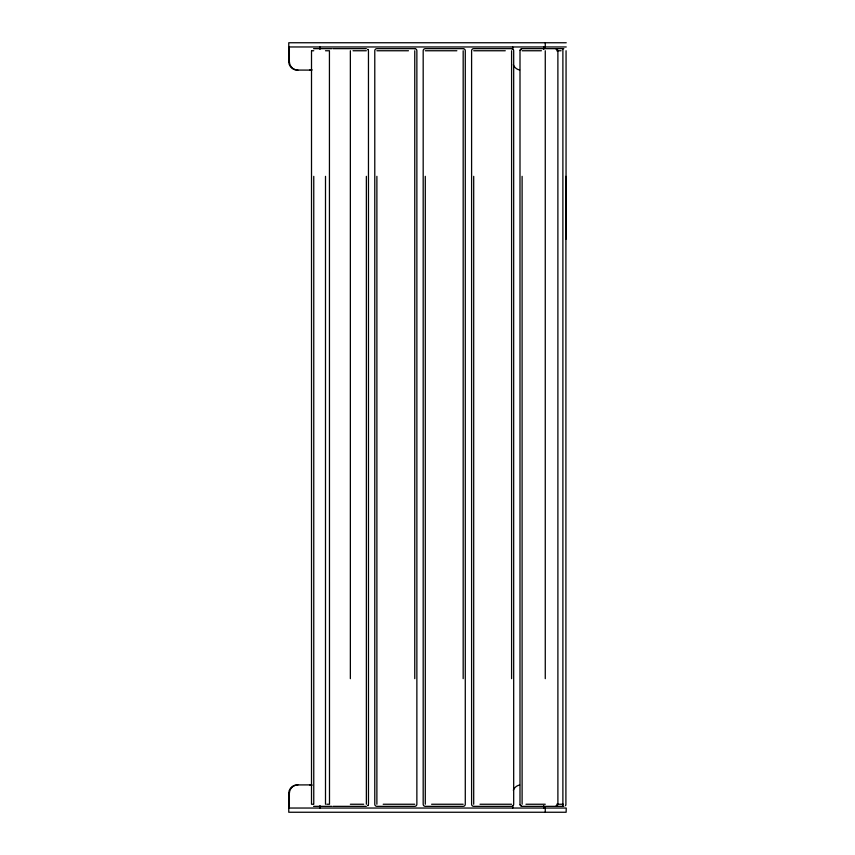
<?xml version="1.0" encoding="UTF-8"?>
<svg xmlns="http://www.w3.org/2000/svg" width="855" height="855" viewBox="0 0 855 855"><rect width="100%" height="100%" fill="white"/><g stroke="black" fill="none" stroke-linecap="round" stroke-linejoin="round"><path stroke-width="1.28" d="M566.042 239.133L566.063 50.755M562.889 48.81L562.889 806.201M520.075 50.21L521.561 48.724M368.302 805.047L367.842 805.731L368.387 804.79M520.161 49.953L521.304 48.81M565.433 805.741L565.892 805.057M555.782 806.201L557.535 805.196A1.518 1.518 0 0 0 557.898 804.245L557.888 50.755A1.518 1.518 0 0 0 557.524 49.814L555.782 48.799M566.234 42.75L288.766 42.75L288.766 61.688M566.234 46.961L289.364 46.961L289.364 61.688A8.465 8.465 0 0 0 297.871 70.078M313.582 48.65L331.772 48.65M332.916 48.65L366.357 48.65M522.106 48.65L560.923 48.65M561.404 48.65L563.819 48.65M311.883 50.755L313.764 50.755M325.499 50.755L329.432 50.755L329.496 804.245L326.802 804.245M353.03 50.755L366.357 50.755M376.884 50.755L408.455 50.755M425.288 50.755L456.859 50.755M473.702 50.755L505.273 50.755M522.106 50.755L541.397 50.755M556.669 50.755L561.094 50.755M288.969 793.312L289.364 793.312A8.465 8.465 0 0 1 297.871 784.922M313.39 804.245L311.509 804.245L311.509 50.755M350.358 804.245L363.685 804.245M383.19 804.245L414.761 804.245M431.604 804.245L463.175 804.245M480.018 804.245L511.589 804.245M525.964 804.245L545.266 804.245M556.669 804.245L563.306 804.245M313.582 806.351L331.772 806.351M332.916 806.351L366.357 806.351M522.106 806.351L563.819 806.351M288.766 808.039L566.234 808.039L566.138 812.25L288.766 812.25L288.766 793.312M520.075 804.79L521.561 806.276M521.304 806.19L520.161 805.047M368.302 49.953L367.842 49.269L368.387 50.21M565.903 176.344L565.903 804.245M545.266 42.75L545.266 46.961M545.266 50.755L545.266 678.667M545.266 808.039L545.266 812.25M543.705 46.961L543.705 49.419M543.705 805.581L543.705 808.039M522.106 176.333L522.106 804.245M520 50.755L520 804.245M512.733 46.961L512.733 49.419M512.733 805.581L512.733 808.039M511.589 50.755L511.589 678.667M473.702 176.333L473.702 804.245M463.175 50.755L463.175 678.667M425.288 176.333L425.288 804.245M414.761 50.755L414.761 678.667M376.884 176.333L376.884 804.245M368.462 50.755L368.462 804.245M366.357 176.333L366.357 804.245M350.358 50.755L350.358 678.667M325.499 176.344L325.499 804.245M319.973 46.961L319.973 49.419M319.973 805.581L319.973 808.039M313.764 176.344L313.764 804.245M289.364 793.312L289.364 808.039M288.734 61.688A8.465 8.465 0 0 0 297.273 70.078L311.081 70.11A9.287 9.287 0 0 0 311.829 70.078M311.936 69.821A9.287 9.287 0 0 1 309.638 70.11M519.616 69.971A8.422 8.422 0 0 1 513.321 64.788M288.734 793.312A8.465 8.465 0 0 1 297.273 784.922L311.081 784.89A9.287 9.287 0 0 1 311.829 784.922M309.638 784.89A9.287 9.287 0 0 1 311.936 785.179M513.321 790.212A8.422 8.422 0 0 1 519.616 785.029M414.761 48.65L376.884 48.65A2.105 2.105 0 0 0 374.779 50.755L374.779 804.245A2.105 2.105 0 0 0 376.884 806.351L414.761 806.351A2.105 2.105 0 0 0 416.866 804.245L416.866 50.755A2.105 2.105 0 0 0 414.761 48.65M463.175 48.65L425.288 48.65A2.105 2.105 0 0 0 423.182 50.755L423.182 804.245A2.105 2.105 0 0 0 425.288 806.351L463.175 806.351A2.105 2.105 0 0 0 465.28 804.245L465.28 50.755A2.105 2.105 0 0 0 463.175 48.65M511.589 48.65L473.702 48.65A2.105 2.105 0 0 0 471.597 50.755L471.597 804.245A2.105 2.105 0 0 0 473.702 806.351L511.589 806.351A2.105 2.105 0 0 0 513.684 804.245L513.684 50.755A2.105 2.105 0 0 0 511.589 48.65"/></g></svg>
